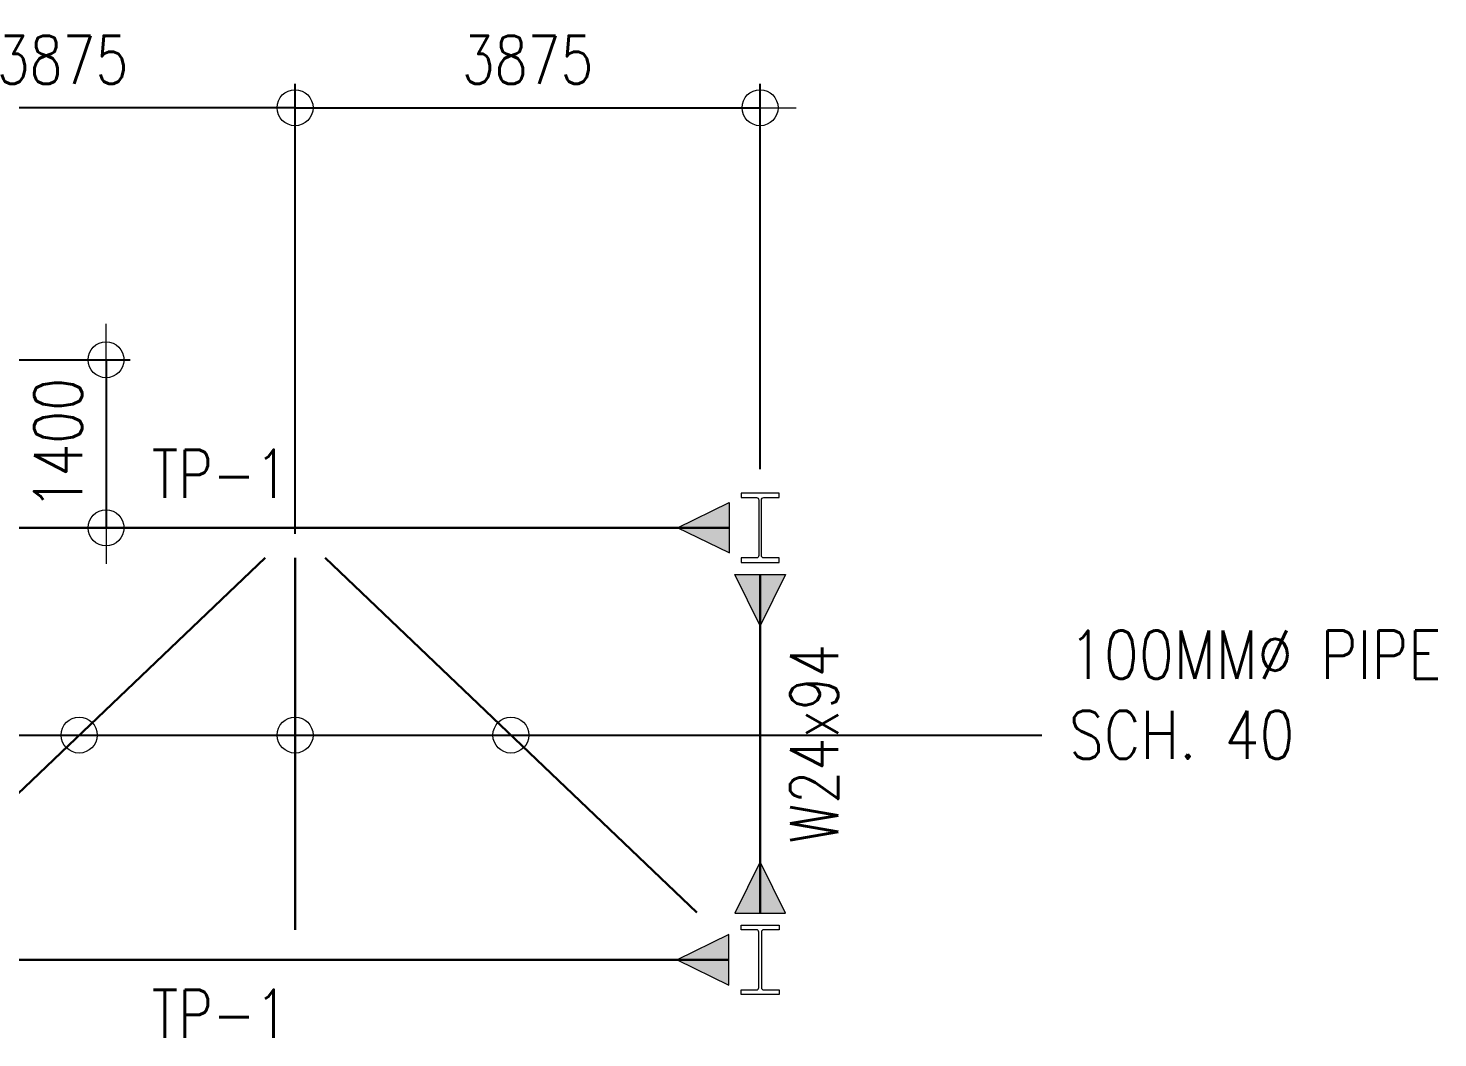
# Model space of a CAD drawing. Header units: millimetres. Extents: x 1120934 to 1315742, y -16030 to 119854.
# Drawn here: x 1175793 to 1187540, y 72326 to 80739 of the extents above; entities that cross this region are included whole.
import ezdxf

# ---------------------------------------------------------------- set-up
doc = ezdxf.new("R2010")
doc.units = ezdxf.units.MM
doc.header["$MEASUREMENT"] = 0
doc.layers.get('0').update_dxf_attribs({"lineweight": 0})
for name, color, linetype, lineweight in [('S-ANNO-DIMS', 252, 'Continuous', 5), ('S-BEAM', 5, 'Continuous', 30), ('S-BEAM-IDEN', 2, 'Continuous', 9), ('S-COLS', 2, 'Continuous', 20), ('S-CONN', 1, 'Continuous', 9)]:
    doc.layers.add(name, color=color, linetype=linetype, lineweight=lineweight)
doc.styles.add('1', font='simplex.shx', dxfattribs={"width": 0.85, "height": 300})
doc.styles.add('SIMPLEX', font='SIMPLEX.shx', dxfattribs={"width": 0.8, "height": 400})
doc.dimstyles.new('DIM_200', dxfattribs={"dimtxt": 400, "dimasz": 2, "dimexe": 200, "dimexo": 200, "dimgap": 200, "dimtad": 1, "dimdec": 0, "dimrnd": 1, "dimzin": 1, "dimdsep": 46, "dimtxsty": 'SIMPLEX', "dimblk1": 'ESCADIM_ARW', "dimblk2": 'ESCADIM_ARW', "dimsah": 1, "dimcen": 50, "dimclrd": 251, "dimclre": 251, "dimclrt": 52, "dimazin": 0, "dimtfac": 1, "dimtdec": 0, "dimtofl": 0, "dimtmove": 0, "dimatfit": 3, "dimldrblk": 'ESCADIM_ARW', "dimfxl": 1, "dimtolj": 1, "dimtzin": 0, "dimarcsym": 0})
doc.dimstyles.new('ESCA', dxfattribs={"dimtxt": 300, "dimasz": 1, "dimexe": 100, "dimexo": 100, "dimgap": 100, "dimtad": 1, "dimdec": 0, "dimrnd": 1, "dimdsep": 46, "dimtxsty": '1', "dimblk1": 'ESCADIM_ARW', "dimblk2": 'ESCADIM_ARW', "dimsah": 1, "dimcen": 50, "dimclrd": 256, "dimclre": 256, "dimclrt": 52, "dimadec": 0, "dimazin": 0, "dimtfac": 1, "dimtdec": 0, "dimtofl": 0, "dimtmove": 0, "dimatfit": 3, "dimldrblk": 'ESCADIM_ARW', "dimfxl": 1, "dimtolj": 1, "dimtzin": 0, "dimarcsym": 0})

# ---------------------------------------------------------------- blocks, each defined once
blk = doc.blocks.new('ESCADIM_ARW')
at = {"color": 7}
blk.add_line((-150, 0), (150, 0), dxfattribs=at)
blk.add_circle((0, 0), 75, dxfattribs=at)
blk = doc.blocks.new('*D41')
at = {"color": 251, "lineweight": -2, "ltscale": 0.5, "transparency": 16777216}
for p, q in [((1178017, 76526), (1178017, 80276)), ((1181892, 77065), (1181892, 80276)), ((1178019, 80076), (1181890, 80076))]:
    blk.add_line(p, q, dxfattribs=at)
at = {"layer": 'Defpoints', "color": 0, "ltscale": 0.5, "transparency": 16777216}
for p in [(1181892, 80076), (1181892, 76865, 0), (1178017, 76326, 0)]:
    blk.add_point(p, dxfattribs=at)
at = {"color": 251, "lineweight": -2, "ltscale": 0.5, "transparency": 16777216, "xscale": 2, "yscale": 2, "zscale": 2, "rotation": 180}
blk.add_blockref('ESCADIM_ARW', (1178017, 80076), dxfattribs=at)
at = {"color": 251, "lineweight": -2, "ltscale": 0.5, "transparency": 16777216, "xscale": 2, "yscale": 2, "zscale": 2}
blk.add_blockref('ESCADIM_ARW', (1181892, 80076), dxfattribs=at)
at = {"color": 52, "ltscale": 0.5, "transparency": 16777216, "insert": (1179955, 80476), "char_height": 400, "attachment_point": 5, "style": 'SIMPLEX'}
blk.add_mtext('\\A1;3875', dxfattribs=at)
blk = doc.blocks.new('*D43')
at = {"layer": 'Defpoints', "color": 0, "ltscale": 0.05, "transparency": 16777216}
for p in [(1174142, 77976, 0), (1174142, 76576, 0), (1176442, 76576)]:
    blk.add_point(p, dxfattribs=at)
at = {"layer": 'S-ANNO-DIMS', "color": 251, "lineweight": -2, "ltscale": 0.05, "transparency": 16777216}
for p, q in [((1174342, 77976), (1176642, 77976)), ((1176442, 77974), (1176442, 76578)), ((1174342, 76576), (1176642, 76576))]:
    blk.add_line(p, q, dxfattribs=at)
at = {"layer": 'S-ANNO-DIMS', "color": 251, "lineweight": -2, "ltscale": 0.05, "transparency": 16777216, "xscale": 2, "yscale": 2, "zscale": 2}
for p, rotation in [((1176442, 77976), 90), ((1176442, 76576), 270)]:
    blk.add_blockref('ESCADIM_ARW', p, dxfattribs=dict(at, rotation=rotation))
at = {"layer": 'S-ANNO-DIMS', "color": 52, "ltscale": 0.05, "transparency": 16777216, "insert": (1176042, 77276), "char_height": 400, "attachment_point": 5, "rotation": 90, "style": 'SIMPLEX'}
blk.add_mtext('\\A1;1400', dxfattribs=at)
blk = doc.blocks.new('*D72')
at = {"color": 251, "lineweight": -2, "ltscale": 0.5, "transparency": 16777216}
for p, q in [((1174142, 79641), (1174142, 80276)), ((1178017, 76526), (1178017, 80276)), ((1178015, 80076), (1174144, 80076))]:
    blk.add_line(p, q, dxfattribs=at)
at = {"layer": 'Defpoints', "color": 0, "ltscale": 0.5, "transparency": 16777216}
for p in [(1174142, 80076), (1174142, 79441, 0), (1178017, 76326, 0)]:
    blk.add_point(p, dxfattribs=at)
at = {"color": 251, "lineweight": -2, "ltscale": 0.5, "transparency": 16777216, "xscale": 2, "yscale": 2, "zscale": 2, "rotation": 180}
blk.add_blockref('ESCADIM_ARW', (1174142, 80076), dxfattribs=at)
at = {"color": 251, "lineweight": -2, "ltscale": 0.5, "transparency": 16777216, "xscale": 2, "yscale": 2, "zscale": 2}
blk.add_blockref('ESCADIM_ARW', (1178017, 80076), dxfattribs=at)
at = {"color": 52, "ltscale": 0.5, "transparency": 16777216, "insert": (1176080, 80476), "char_height": 400, "attachment_point": 5, "style": 'SIMPLEX'}
blk.add_mtext('\\A1;3875', dxfattribs=at)

msp = doc.modelspace()

# ---------------------------------------------------------------- hatches: boundary and pattern name
at = {"layer": 'S-CONN'}
for points in [[(1181633.5124, 76786.38692), (1181204.49609, 76576.0199), (1181633.5124, 76365.65288)], [(1181681.89538, 76187.4759), (1181892.2624, 75758.45959), (1182102.62942, 76187.4759)], [(1181681.89538, 73364.5639), (1181892.2624, 73793.58021), (1182102.62942, 73364.5639)], [(1181631.27294, 72765.65288), (1181202.25662, 72976.0199), (1181631.27294, 73186.38692)]]:
    msp.add_hatch(color=256, dxfattribs=at).paths.add_polyline_path(points)

# ---------------------------------------------------------------- linework, layer by layer
at = {"layer": 'S-BEAM'}
for p, q in [((1181633.5124, 76576.0199, 0), (1173151.0124, 76576.0199, 0)), ((1177767.2624, 76326.0199, 0), (1174669.63565, 73371.36054, 0)), ((1178017.2624, 76326.0199, 0), (1178017.2624, 73226.0199, 0)), ((1178267.2624, 76326.0199, 0), (1181364.88915, 73371.36054, 0)), ((1181892.2624, 76187.4759, 0), (1181892.2624, 73364.5639, 0)), ((1181631.27294, 72976.0199, 0.00001), (1173153.25187, 72976.0199, 0))]:
    msp.add_line(p, q, dxfattribs=at)
at = {"layer": 'S-COLS', "color": 7, "ltscale": 0.05, "elevation": 0}
for points in [[(1181892.2624, 76864.5639), (1181733.5124, 76864.5639), (1181733.5124, 76826.9719), (1181862.1634, 76826.9719, -0.4142135624), (1181881.7214, 76807.4139), (1181881.7214, 76344.6259, -0.4142135624), (1181862.1634, 76325.0679), (1181733.5124, 76325.0679), (1181733.5124, 76287.4759), (1182051.0124, 76287.4759), (1182051.0124, 76325.0679), (1181922.3614, 76325.0679, -0.4142135624), (1181902.8034, 76344.6259), (1181902.8034, 76807.4139, -0.4142135624), (1181922.3614, 76826.9719), (1182051.0124, 76826.9719), (1182051.0124, 76864.5639), (1181892.2624, 76864.5639)], [(1181892.2624, 72687.4759), (1181733.5124, 72687.4759), (1181733.5124, 72725.0679), (1181862.1634, 72725.0679, 0.4142135624), (1181881.7214, 72744.6259), (1181881.7214, 73207.4139, 0.4142135624), (1181862.1634, 73226.9719), (1181733.5124, 73226.9719), (1181733.5124, 73264.5639), (1182051.0124, 73264.5639), (1182051.0124, 73226.9719), (1181922.3614, 73226.9719, 0.4142135624), (1181902.8034, 73207.4139), (1181902.8034, 72744.6259, 0.4142135624), (1181922.3614, 72725.0679), (1182051.0124, 72725.0679), (1182051.0124, 72687.4759), (1181892.2624, 72687.4759)]]:
    msp.add_lwpolyline(points, format="xyb", dxfattribs=at)
at = {"layer": 'S-CONN', "color": 1, "elevation": 0}
for points in [[(1181633.5124, 76365.65288), (1181204.49609, 76576.0199), (1181633.5124, 76786.38692), (1181633.5124, 76364.57241)], [(1182102.62942, 76187.4759), (1181892.2624, 75758.45959), (1181681.89538, 76187.4759), (1182103.7099, 76187.4759)], [(1182102.62942, 73364.5639), (1181892.2624, 73793.58021), (1181681.89538, 73364.5639), (1182103.7099, 73364.5639)], [(1181631.27294, 73186.38692), (1181202.25662, 72976.0199), (1181631.27294, 72765.65288), (1181631.27294, 73187.4674)]]:
    msp.add_lwpolyline(points, dxfattribs=at)

# ---------------------------------------------------------------- texts
at = {"layer": 'S-ANNO-DIMS', "color": 52, "char_height": 400, "attachment_point": 5, "style": 'SIMPLEX'}
for insert in [(1177392.2624, 77026.0199, 0), (1177392.2624, 72526.0199, 0)]:
    msp.add_mtext('\\A1;TP-1', dxfattribs=dict(at, insert=insert))
at = {"layer": 'S-ANNO-DIMS', "color": 52, "insert": (1182342.2624, 74776.0199, 0), "char_height": 400, "attachment_point": 5, "rotation": 90, "style": 'SIMPLEX'}
msp.add_mtext('\\A1;W24x94', dxfattribs=at)
at = {"layer": 'S-BEAM-IDEN', "insert": (1184465.10456, 75718.46549, -0.00001), "char_height": 400, "attachment_point": 1, "style": '1'}
msp.add_mtext_dynamic_manual_height_columns('100MM∅ PIPE \\PSCH. 40', width=16642.4669349, gutter_width=1, heights=[0], dxfattribs=at)

# ---------------------------------------------------------------- dimensions: what is measured, and where the dimension line sits
at = {"ltscale": 0.5}
for base, p2, angle, picture, middle in [((1174142.2624, 80076.0199, 0), (1174142.2624, 79441.45793, 0), 180, '*D72', (1176079.7624, 80476.0199, 0)), ((1181892.2624, 80076.0199, 0), (1181892.2624, 76864.5639, 0), 0, '*D41', (1179954.7624, 80476.0199, 0))]:
    dim = msp.add_linear_dim(base=base, p1=(1178017.2624, 76326.0199, 0), p2=p2, angle=angle, dimstyle='DIM_200', dxfattribs=at)
    dim.commit()
    dim.dimension.update_dxf_attribs({"geometry": picture, "text_midpoint": middle})
at = {"layer": 'S-ANNO-DIMS', "ltscale": 0.05}
dim = msp.add_linear_dim(base=(1176442.2624, 76576.0199, 0), p1=(1174142.2624, 77976.0199, 0), p2=(1174142.2624, 76576.0199, 0), angle=270, dimstyle='DIM_200', dxfattribs=at)
dim.commit()
dim.dimension.update_dxf_attribs({"geometry": '*D43', "text_midpoint": (1176442.2624, 77276.0199, 0), "dimtype": 160})

# ---------------------------------------------------------------- leaders
at = {"layer": 'S-ANNO-DIMS', "color": 4}
for points in [[(1165968.44903, 74848.69022, 0), (1184240.77235, 74848.69022, 0)], [(1167767.2624, 74848.69022, 0), (1184240.77235, 74848.69022, 0)], [(1169566.07578, 74848.69022, 0), (1184240.77235, 74848.69022, 0)], [(1176218.44903, 74848.69022, 0), (1184240.77235, 74848.69022, 0)], [(1178017.2624, 74848.69022, 0), (1184240.77235, 74848.69022, 0)], [(1179816.05008, 74848.69022, 0), (1184240.77235, 74848.69022, 0)]]:
    msp.add_leader(points, dimstyle='ESCA', override={"dimasz": 2, "dimtad": 0, "dimfxl": 0.0625}, dxfattribs=at)

doc.saveas('drawing.dxf')
